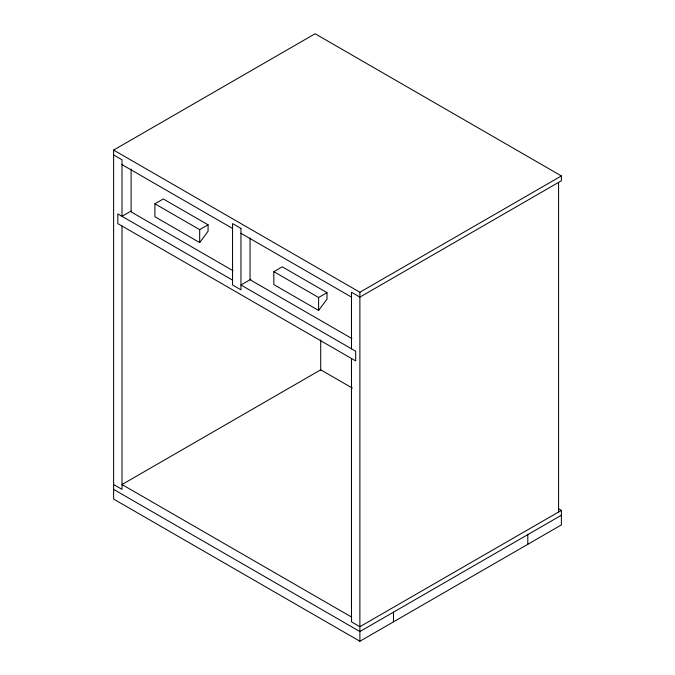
<?xml version="1.0" encoding="UTF-8"?>
<svg xmlns="http://www.w3.org/2000/svg" width="675" height="675" viewBox="0 0 675 675"><rect width="100%" height="100%" fill="white"/><g stroke="black" fill="none" stroke-linecap="round" stroke-linejoin="round"><path stroke-width="1.01" d="M199.673 242.578L208.069 231.263L208.069 224.8L163.299 198.956L154.904 203.799L154.904 216.726L199.673 242.578L199.673 229.652L154.904 203.799M318.608 310.433L327.004 299.126L327.004 292.663L282.234 266.811L273.839 271.662L273.839 284.588L318.608 310.433L318.608 297.506L273.839 271.662M558.858 508.925L561.381 510.376L561.381 524.922L359.885 641.25L113.619 499.07L113.619 150.078L315.115 33.75L561.381 175.93L561.381 180.773L359.885 297.11L351.489 292.258L351.489 348.806M131.136 211.064L122.015 216.321L122.015 159.773L113.619 154.929M199.673 229.652L208.069 224.8M250.982 279.197L240.95 284.985L355.691 351.228L355.691 360.923L117.821 223.594L117.821 213.899L232.554 280.142M318.608 297.506L327.004 292.663M113.619 150.078L359.885 292.258L561.381 175.93M561.381 510.376L359.885 626.712L351.489 621.861L351.489 358.501M561.381 515.227L359.885 631.555L113.619 489.375M122.015 164.624L232.554 228.437M240.95 233.288L351.489 297.11M351.911 338.546L250.045 279.737L250.045 237.997M232.976 270.692L131.11 211.882L131.11 169.096M352.418 388.125L320.709 369.816L122.015 484.532L351.489 617.017M113.619 484.532L122.015 489.375L122.015 226.015M558.579 182.393L558.579 511.996M527.799 534.617L527.799 544.312M393.466 612.166L393.466 621.861M359.885 292.258L359.885 641.25M320.709 339.896L320.709 370.448M240.95 228.437L232.554 223.594L232.554 284.985L240.95 289.837L240.95 228.437"/></g></svg>
